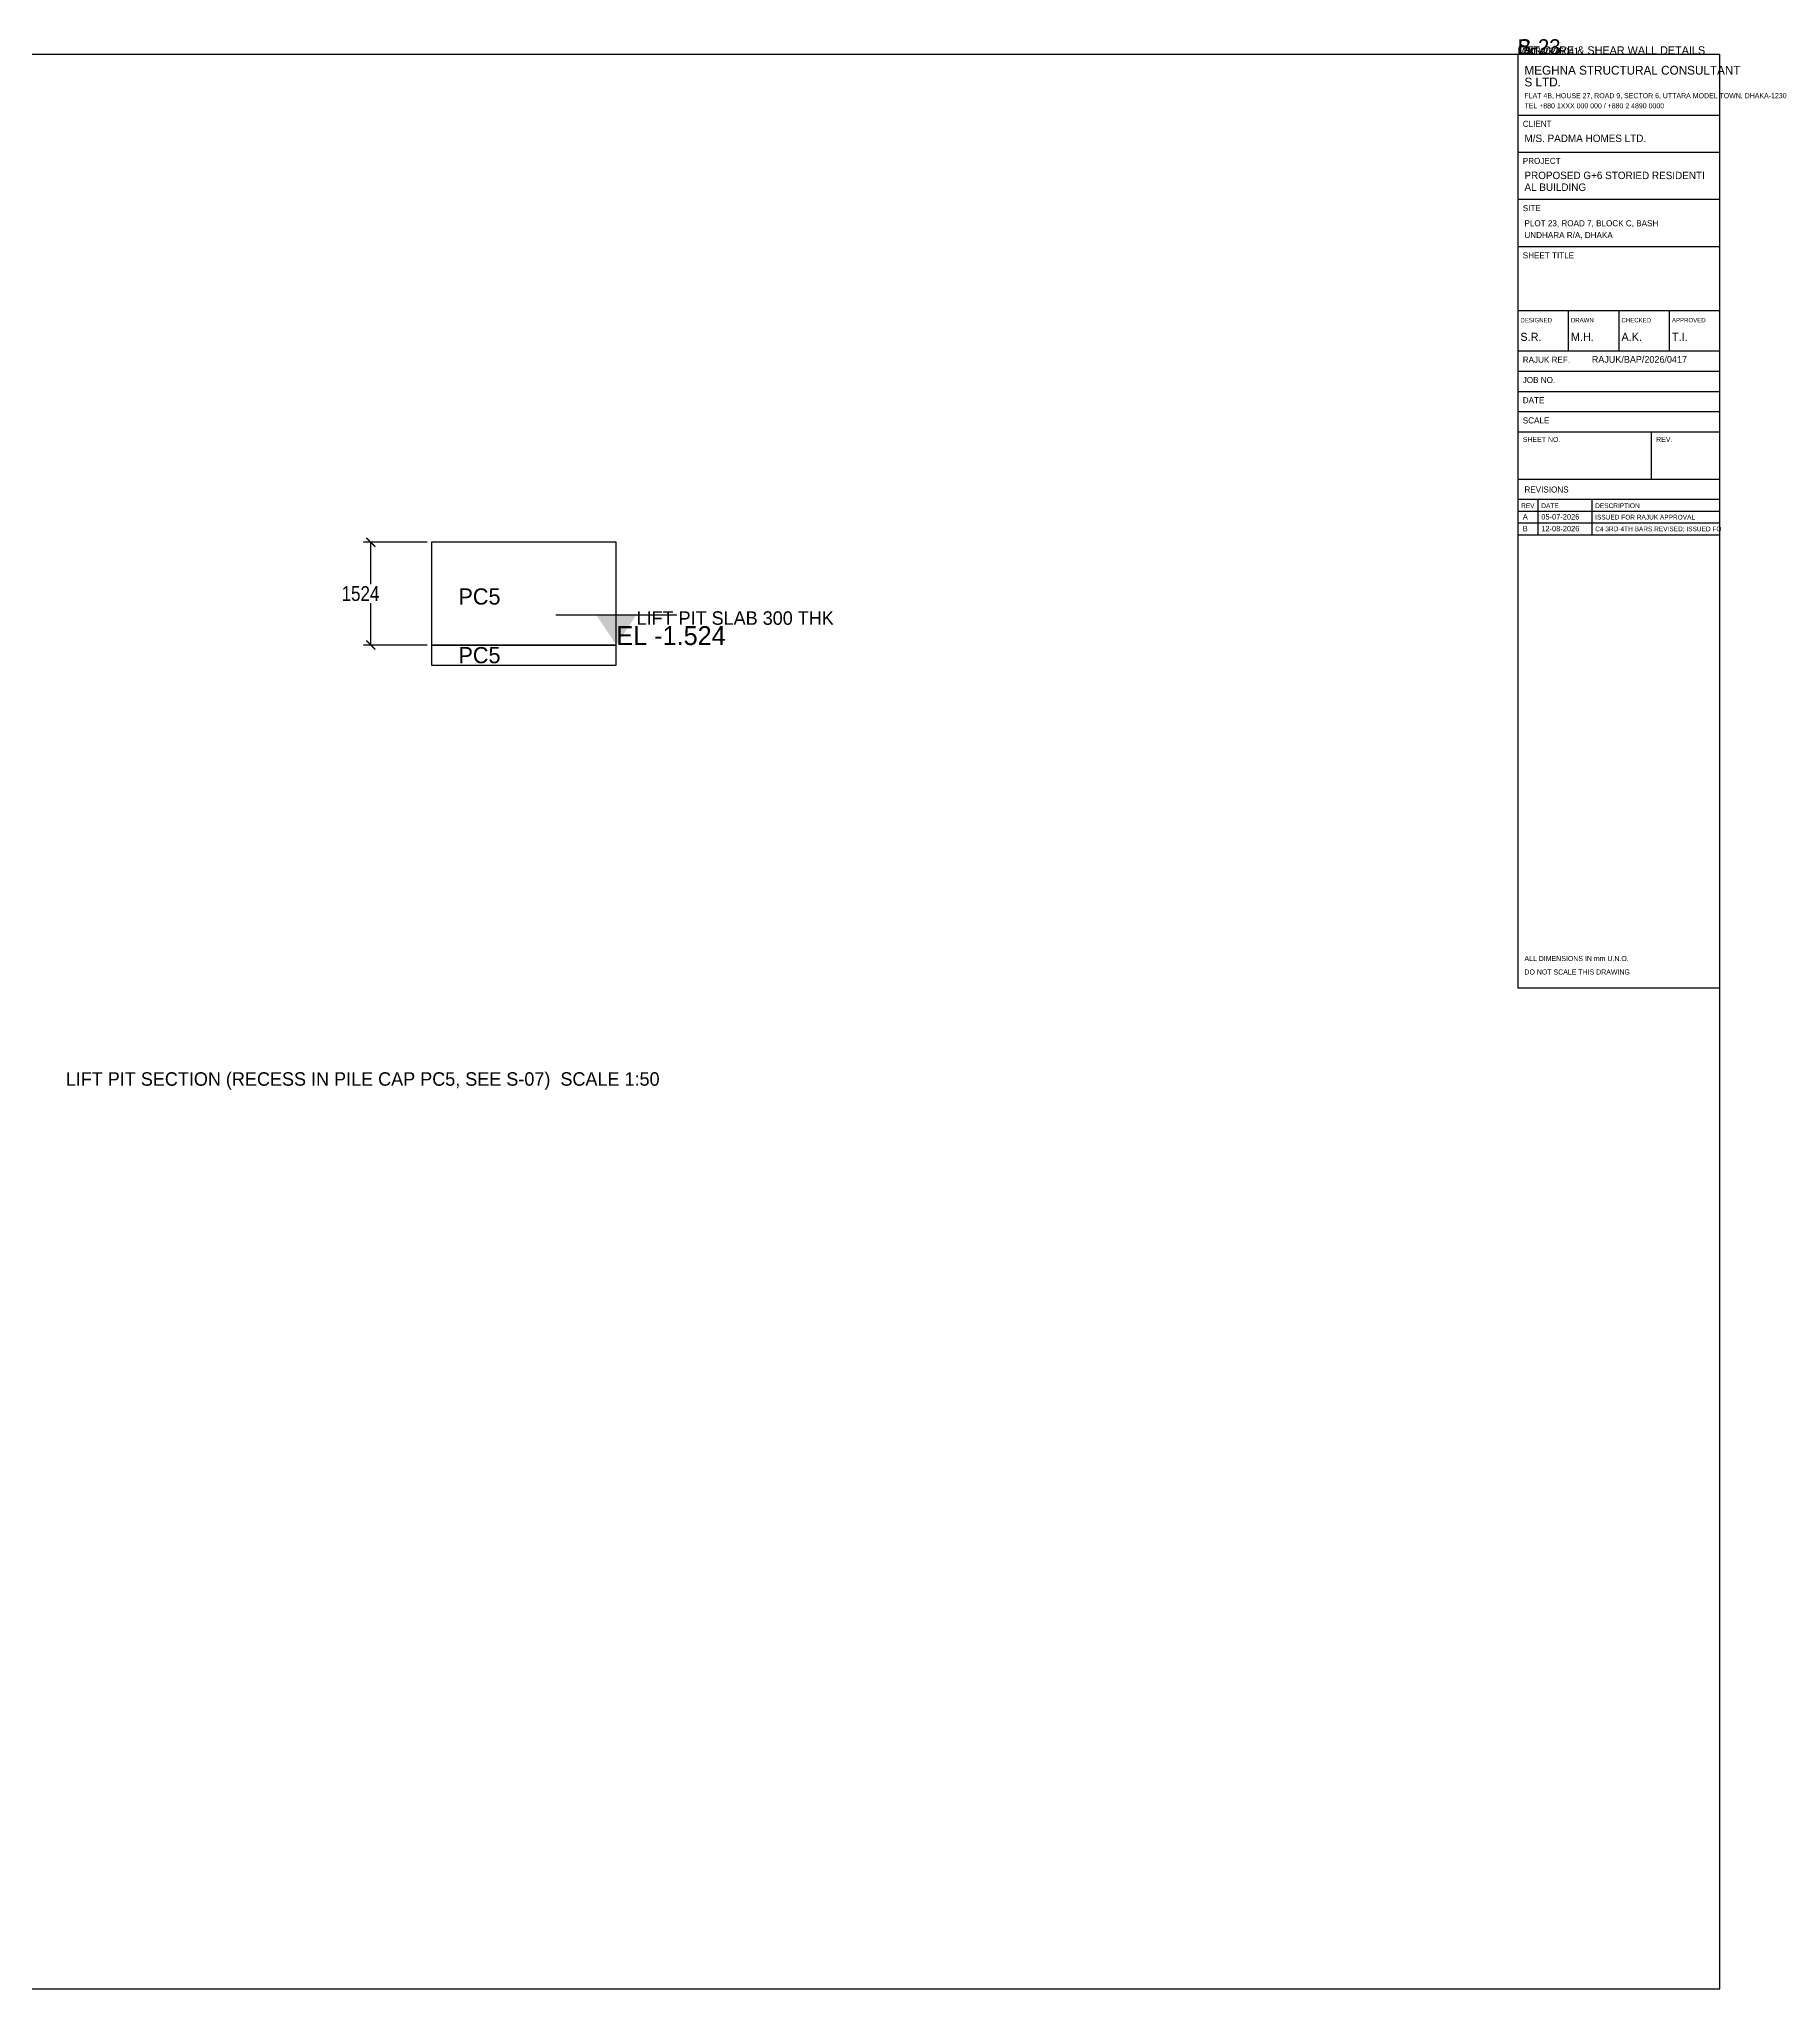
# Model space of a CAD drawing. Extents: x 1000 to 743527, y -207200 to 58857.
# Drawn here: x 691906 to 743527, y -137800 to -79943 of the extents above; entities that cross this region are included whole.
import ezdxf

# ---------------------------------------------------------------- set-up
doc = ezdxf.new("R2010")
doc.units = 0
for name, color, linetype in [('Dimension', 6, 'Continuous'), ('Foundation', 3, 'Continuous'), ('Sheet', 7, 'Continuous'), ('Text-1', 7, 'Continuous'), ('Text-2', 7, 'Continuous'), ('TITLE', 7, 'Continuous'), ('Wall', 1, 'Continuous')]:
    doc.layers.add(name, color=color, linetype=linetype)
doc.styles.add('OpenSansCondensed-Light', font='OpenSansCondensed-Light.ttf')
doc.dimstyles.new('EZDXF', dxfattribs={"dimtxt": 0.25, "dimasz": 0.175, "dimexe": 0.375, "dimexo": 0.125, "dimgap": 0.1, "dimtad": 1, "dimlfac": 100, "dimzin": 12, "dimdsep": 46, "dimtxsty": 'OpenSansCondensed-Light', "dimblk": 'ARCHTICK', "dimcen": 2.5, "dimazin": 3, "dimtfac": 0.5, "dimtmove": 2, "dimatfit": 3})

# ---------------------------------------------------------------- blocks, each defined once
blk = doc.blocks.new('TITLE_BLOCK')
at = {"layer": 'TITLE'}
for p, q in [((0, -18), (60, -18)), ((0, -29), (60, -29)), ((0, -43), (60, -43)), ((0, -57), (60, -57)), ((0, -76), (60, -76)), ((0, -76), (0, -88)), ((15, -76), (15, -88)), ((30, -76), (30, -88)), ((45, -76), (45, -88)), ((0, -88), (60, -88)), ((0, -94), (60, -94)), ((0, -100), (60, -100)), ((0, -106), (60, -106)), ((0, -112), (60, -112)), ((39.6, -112), (39.6, -126)), ((0, -126), (60, -126)), ((0, -132), (60, -132)), ((0, -132), (60, -132)), ((6, -132), (6, -142.5)), ((22, -132), (22, -142.5)), ((0, -135.5), (60, -135.5)), ((0, -139), (60, -139)), ((0, -142.5), (60, -142.5))]:
    blk.add_line(p, q, dxfattribs=at)
blk.add_lwpolyline([(0, -277), (60, -277), (60, 0), (0, 0)], close=True, dxfattribs=at)
at = {"layer": 'Text-1'}
for tag, height in [('JOBNO', 2), ('SCALE', 2), ('SHEETTITLE', 2.4), ('SHEETTITLE2', 2.4), ('DATE', 2), ('SHEETNO', 4.5), ('REV', 4.5)]:
    blk.add_attdef(tag, (0, 0), '', height=height, dxfattribs=at)
at = {"layer": 'TITLE'}
for s, height, p in [('MEGHNA STRUCTURAL CONSULTANT', 2.6, (2, -6)), ('S LTD.', 2.6, (2, -9.5)), ('FLAT 4B, HOUSE 27, ROAD 9, SECTOR 6, UTTARA MODEL TOWN, DHAKA-1230', 1.5, (2, -13)), ('TEL +880 1XXX 000 000 / +880 2 4890 0000', 1.5, (2, -16)), ('CLIENT', 1.8, (1.5, -21.5)), ('M/S. PADMA HOMES LTD.', 2.2, (2, -26)), ('PROJECT', 1.8, (1.5, -32.5)), ('AL BUILDING', 2.2, (2, -40.5)), ('PROPOSED G+6 STORIED RESIDENTI', 2.2, (2, -37)), ('SITE', 1.8, (1.5, -46.5)), ('PLOT 23, ROAD 7, BLOCK C, BASH', 1.8, (2, -51)), ('UNDHARA R/A, DHAKA', 1.8, (2, -54.5)), ('SHEET TITLE', 1.8, (1.5, -60.5)), ('DESIGNED', 1.3, (0.8, -79.5)), ('DRAWN', 1.3, (15.8, -79.5)), ('CHECKED', 1.3, (30.8, -79.5)), ('APPROVED', 1.3, (45.8, -79.5)), ('S.R.', 2.4, (0.8, -85)), ('M.H.', 2.4, (15.8, -85)), ('A.K.', 2.4, (30.8, -85)), ('T.I.', 2.4, (45.8, -85)), ('RAJUK REF.', 1.8, (1.5, -91.5)), ('RAJUK/BAP/2026/0417', 2, (22, -91.5)), ('JOB NO.', 1.8, (1.5, -97.5)), ('DATE', 1.8, (1.5, -103.5)), ('SCALE', 1.8, (1.5, -109.5)), ('SHEET NO.', 1.5, (1.5, -115)), ('REV.', 1.5, (41.1, -115)), ('REVISIONS', 1.8, (2, -130)), ('REV', 1.4, (1, -134.6)), ('DATE', 1.4, (7, -134.6)), ('DESCRIPTION', 1.4, (23, -134.6)), ('ALL DIMENSIONS IN mm U.N.O.', 1.5, (2, -269)), ('DO NOT SCALE THIS DRAWING', 1.5, (2, -273))]:
    blk.add_text(s, height=height, dxfattribs=at).set_placement(p)
blk = doc.blocks.new('LEVEL_MARK')
at = {"layer": 'Text-1'}
blk.add_line((-900, 450), (900, 450), dxfattribs=at)
blk.add_solid([(0, 0), (-300, 450), (300, 450)], dxfattribs=at)
blk.add_attdef('LEVEL', (0, 0), '', height=280, dxfattribs=at)
blk = doc.blocks.new('_ARCHTICK')
at = {"color": 0, "linetype": 'BYBLOCK', "const_width": 0.15}
blk.add_lwpolyline([(-0.5, -0.5), (0.5, 0.5)], dxfattribs=at)

msp = doc.modelspace()

# ---------------------------------------------------------------- linework, layer by layer
at = {"layer": 'Foundation'}
msp.add_lwpolyline([(703556.8, -98524), (709043.2, -98524), (709043.2, -97924), (703556.8, -97924)], close=True, dxfattribs=at)
at = {"layer": 'Sheet'}
msp.add_lwpolyline([(659700, -137800), (741800, -137800), (741800, -80400), (659700, -80400)], close=True, dxfattribs=at)
at = {"layer": 'Wall'}
msp.add_lwpolyline([(703556.8, -97924), (709043.2, -97924), (709043.2, -94876), (703556.8, -94876)], close=True, dxfattribs=at)

# ---------------------------------------------------------------- block references
at = {"layer": 'Text-1', "xscale": 2, "yscale": 2}
msp.add_blockref('LEVEL_MARK', (709043.2, -97924), dxfattribs=at).add_auto_attribs({'LEVEL': 'EL -1.524'})
at = {"layer": 'TITLE', "xscale": 100, "yscale": 100}
msp.add_blockref('TITLE_BLOCK', (735800, -80400), dxfattribs=at).add_auto_attribs({'SHEETTITLE': 'LIFT CORE & SHEAR WALL DETAILS', 'JOBNO': 'MSC-2026-041', 'DATE': '12-08-2026', 'SCALE': '1:50', 'SHEETNO': 'S-23', 'REV': 'B'})

# ---------------------------------------------------------------- texts
at = {"layer": 'Sheet'}
msp.add_text('LIFT PIT SECTION (RECESS IN PILE CAP PC5, SEE S-07)  SCALE 1:50', height=400, dxfattribs=at).set_placement((692700, -111000))
at = {"layer": 'Text-1'}
for p in [(704356.8, -96724), (704356.8, -98464)]:
    msp.add_text('PC5', height=480, dxfattribs=at).set_placement(p)
at = {"layer": 'Text-2'}
msp.add_text('LIFT PIT SLAB 300 THK', height=400, dxfattribs=at).set_placement((709643.2, -97324))
at = {"layer": 'TITLE'}
for s, height, p in [('A', 160, (735950, -94200)), ('05-07-2026', 160, (736500, -94200)), ('ISSUED FOR RAJUK APPROVAL', 140, (738100, -94200)), ('B', 160, (735950, -94550)), ('12-08-2026', 160, (736500, -94550)), ('C4 3RD-4TH BARS REVISED; ISSUED FO', 140, (738100, -94550))]:
    msp.add_text(s, height=height, dxfattribs=at).set_placement(p)

# ---------------------------------------------------------------- dimensions: what is measured, and where the dimension line sits
at = {"layer": 'Dimension'}
msp.add_linear_dim(base=(701756.8, -97924), p1=(703556.8, -97924), p2=(703556.8, -94876), angle=90, dimstyle='EZDXF', override={"dimtxt": 440, "dimasz": 264, "dimexe": 220, "dimexo": 132, "dimgap": 88, "dimtad": 1, "dimtih": 1, "dimtoh": 1, "dimdec": 0, "dimlfac": 0.5}, dxfattribs=at).render()

doc.saveas('drawing.dxf')
